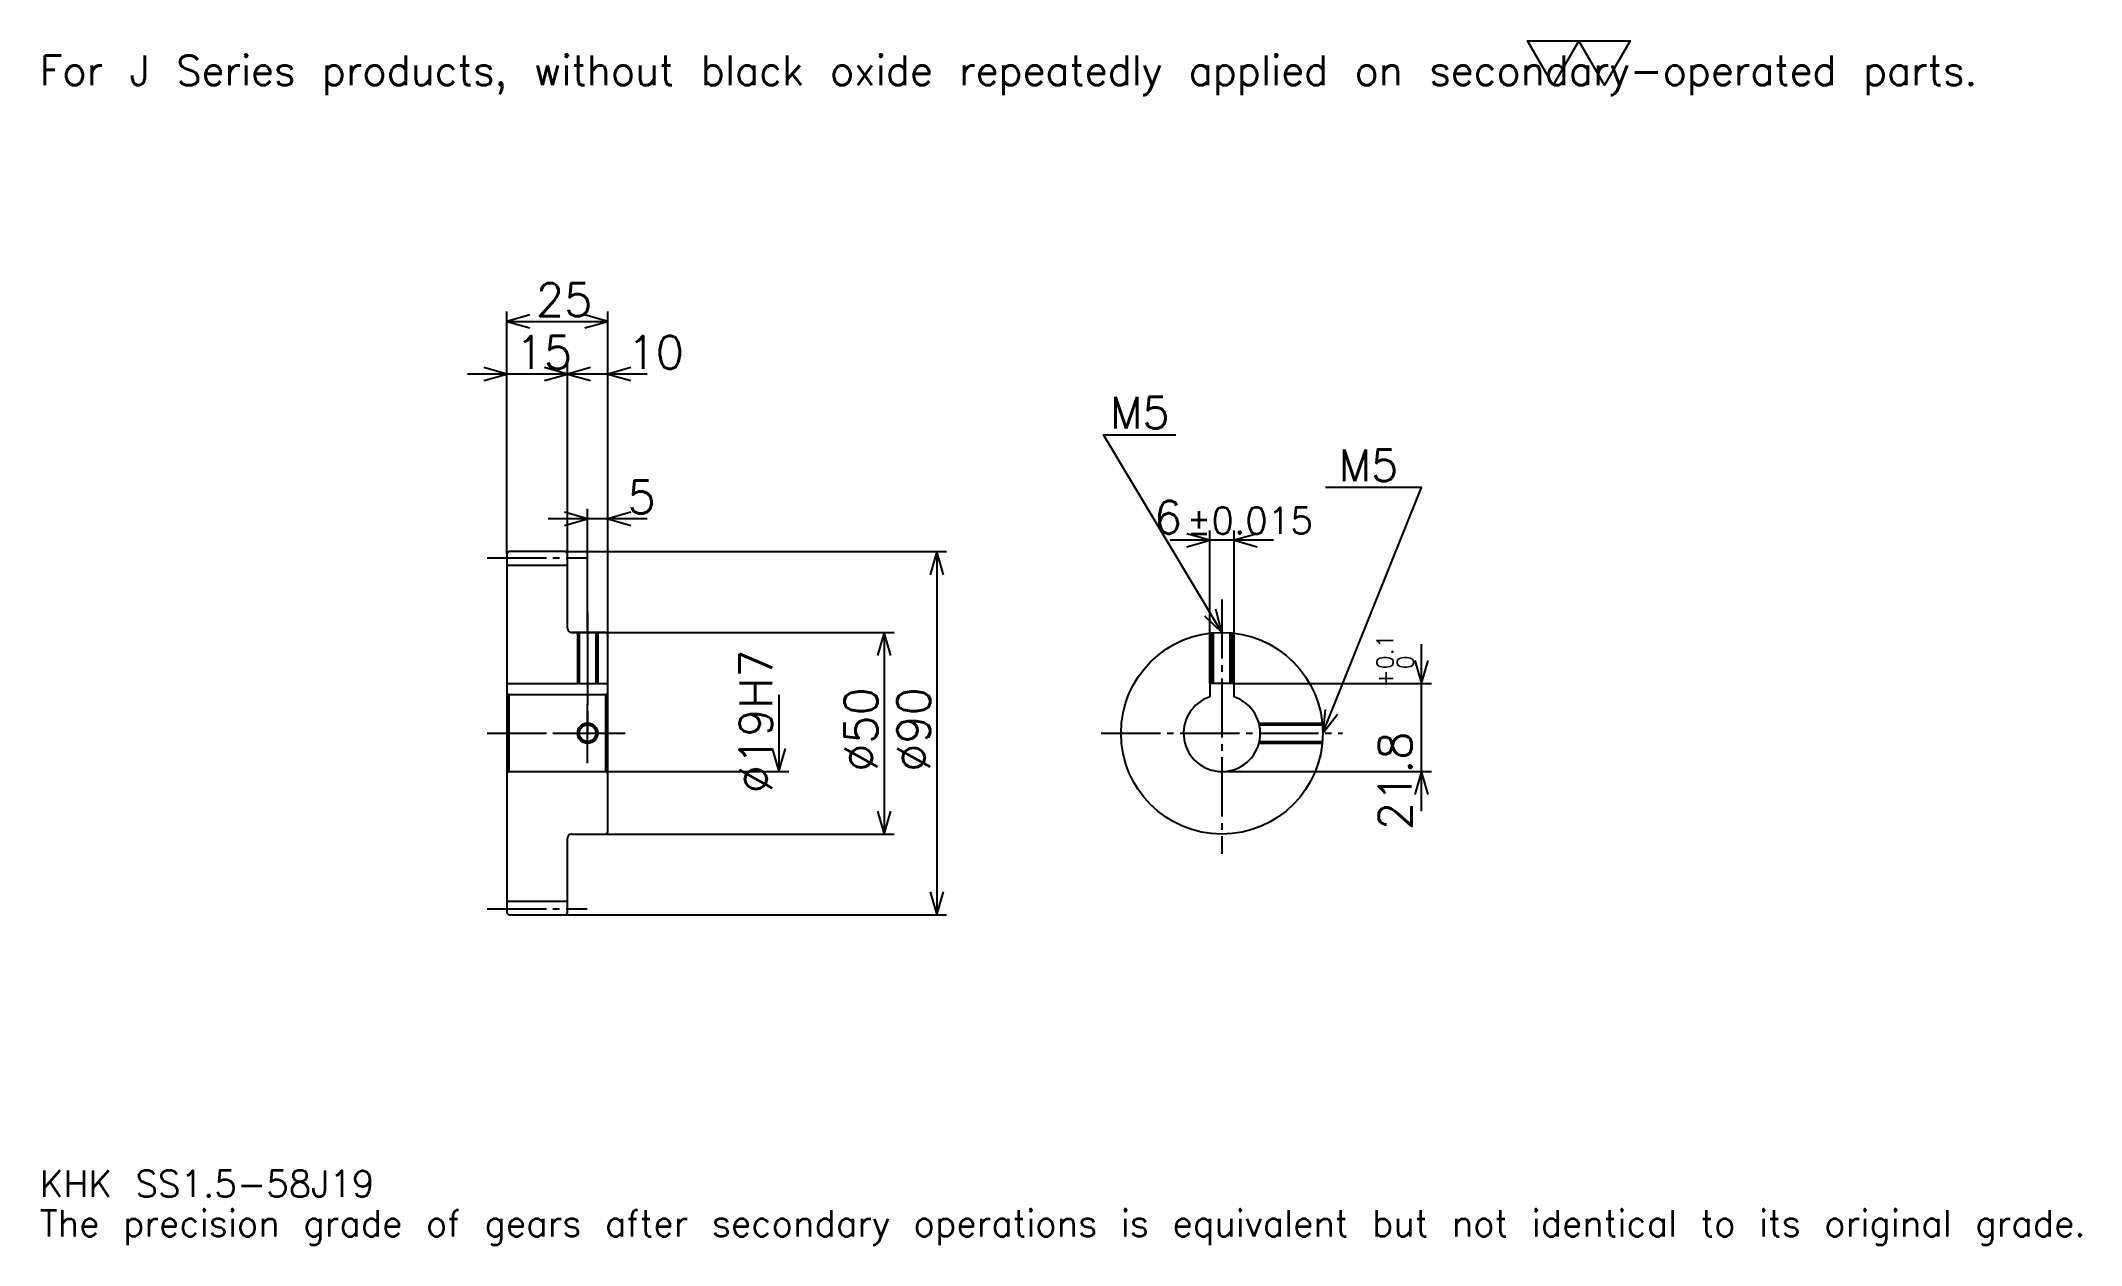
# Model space of a CAD drawing. Extents: x 17 to 522, y 6 to 304.
import ezdxf

# ---------------------------------------------------------------- set-up
doc = ezdxf.new("R2010")
doc.units = 0
doc.linetypes.add('DASHDOT', pattern=[19.565218, 14.673913, -1.630435, 1.630435, -1.630435])
doc.layers.get('0').update_dxf_attribs({"linetype": 'CONTINUOUS'})
doc.layers.add('DASHDOT', color=6, linetype='DASHDOT')
doc.styles.add('KANJI', font='TXT', dxfattribs={"bigfont": 'BIGFONT'})

msp = doc.modelspace()

# ---------------------------------------------------------------- linework, layer by layer
at = {"color": 5}
for p, q in [((132.065216, 177.880432), (132.065216, 237.391296)), ((132.065216, 234.945648), (157.065216, 234.945648)), ((157.065216, 177.880432), (157.065216, 237.391296)), ((147.065216, 177.880432), (147.065216, 224.347839)), ((156.847824, 221.902176), (122.282608, 221.902176)), ((166.847824, 221.902176), (137.282608, 221.902176)), ((152.065216, 177.880432), (152.065216, 188.478256)), ((166.847824, 186.032608), (142.282608, 186.032608)), ((306.239136, 145.180435), (306.239136, 183.152176)), ((312.239136, 145.180435), (312.239136, 183.152176)), ((132.065216, 177.380432), (132.065216, 177.880432)), ((146.565216, 177.880432), (157.065216, 177.880432)), ((147.065216, 177.380432), (147.065216, 177.880432)), ((152.065216, 157.880432), (152.065216, 177.880432)), ((152.065216, 157.880432), (152.065216, 177.880432)), ((157.065216, 177.880432), (241.032608, 177.880432)), ((157.065216, 157.380432), (157.065216, 177.880432)), ((238.586945, 177.880432), (238.586945, 87.880432)), ((322.021729, 180.706512), (296.456543, 180.706512)), ((148.065216, 157.880432), (157.065216, 157.880432)), ((157.065216, 157.880432), (227.989136, 157.880432)), ((225.543488, 157.880432), (225.543488, 107.880432)), ((358.695679, 113.597824), (358.695679, 154.963043)), ((199.456512, 142.380432), (199.456512, 123.380432)), ((312.239136, 145.180435), (361.141296, 145.180435)), ((157.065216, 123.380432), (201.902176, 123.380432)), ((309.239136, 123.380432), (361.141296, 123.380432)), ((148.065216, 107.880432), (157.065216, 107.880432)), ((157.065216, 107.880432), (227.989136, 107.880432)), ((146.565216, 87.880432), (157.065216, 87.880432)), ((157.065216, 87.880432), (241.032608, 87.880432))]:
    msp.add_line(p, q, dxfattribs=at)
at = {"color": 4}
for p, q in [((132.065216, 174.505432), (147.065216, 174.505432)), ((132.065216, 145.180435), (157.065216, 145.180435)), ((132.565216, 142.380432), (132.565216, 123.380432)), ((156.565216, 142.380432), (157.065216, 142.880432)), ((156.565216, 123.380432), (157.065216, 122.880432)), ((132.065216, 91.255432), (147.065216, 91.255432))]:
    msp.add_line(p, q, dxfattribs=at)
at = {"color": 7}
msp.add_lwpolyline([(391.304352, 293.478271), (384.945648, 304.5), (410.380432, 304.5), (404.021729, 293.478271), (397.663055, 304.5), (391.304352, 293.478271)], dxfattribs=at)
at = {"color": 5}
for points in [[(137.771744, 236.57608), (132.065216, 234.945648), (137.771744, 233.315216)], [(151.358688, 233.315216), (157.065216, 234.945648), (151.358688, 236.57608)], [(126.358696, 220.271744), (132.065216, 221.902176), (126.358696, 223.532608)], [(141.358688, 220.271744), (147.065216, 221.902176), (141.358688, 223.532608)], [(152.771744, 223.532608), (147.065216, 221.902176), (152.771744, 220.271744)], [(162.771744, 223.532608), (157.065216, 221.902176), (162.771744, 220.271744)], [(309.239136, 157.880432), (279.891296, 206.793472), (297.82608, 206.793472)], [(334.239136, 132.880432), (358.695648, 193.75), (334.891296, 193.75)], [(146.358688, 184.402176), (152.065216, 186.032608), (146.358688, 187.66304)], [(162.771744, 187.66304), (157.065216, 186.032608), (162.771744, 184.402176)], [(300.532593, 179.07608), (306.239136, 180.706512), (300.532593, 182.33696)], [(317.945679, 182.33696), (312.239136, 180.706512), (317.945679, 179.07608)], [(240.217377, 172.17392), (238.586945, 177.880432), (236.956512, 172.17392)], [(304.90506, 161.934875), (309.239136, 157.880432), (307.701233, 163.612579)], [(227.17392, 152.173904), (225.543488, 157.880432), (223.913055, 152.173904)], [(357.065247, 150.886948), (358.695679, 145.180435), (360.326111, 150.886948)], [(334.85376, 138.783401), (334.239136, 132.880432), (337.879517, 137.567688)], [(197.82608, 129.08696), (199.456512, 123.380432), (201.086945, 129.08696)], [(360.326111, 117.673912), (358.695679, 123.380432), (357.065247, 117.673912)], [(223.913055, 113.586952), (225.543488, 107.880432), (227.17392, 113.586952)], [(236.956512, 93.586952), (238.586945, 87.880432), (240.217377, 93.586952)]]:
    msp.add_lwpolyline(points, dxfattribs=at)
at = {"color": 4}
for points in [[(147.065216, 158.880432), (147.065216, 177.380432), (146.565216, 177.880432), (132.565216, 177.880432), (132.065216, 177.380432), (132.065216, 122.880432)], [(148.065216, 107.880432), (156.565216, 107.880432), (157.065216, 108.380432), (157.065216, 157.380432), (156.565216, 157.880432), (148.065216, 157.880432)], [(149.565216, 157.880432), (149.565216, 145.180435)], [(150.000214, 157.880432), (150.000214, 145.180435)], [(154.130219, 157.880432), (154.130219, 145.180435)], [(154.565216, 157.880432), (154.565216, 145.180435)], [(306.739136, 145.180435), (306.739136, 157.755112)], [(307.174133, 145.180435), (307.174133, 157.794998)], [(311.304138, 145.180435), (311.304138, 157.794998)], [(311.739136, 145.180435), (311.739136, 157.755112)], [(132.065216, 122.880432), (132.565216, 123.380432), (156.565216, 123.380432), (156.565216, 142.380432), (132.565216, 142.380432), (132.065216, 142.880432)], [(312.239136, 141.894318), (312.239136, 145.180435), (306.239136, 145.180435), (306.239136, 141.894318)], [(318.404297, 135.380432), (334.113831, 135.380432)], [(318.511993, 134.945435), (334.153687, 134.945435)], [(318.404297, 130.380432), (334.113831, 130.380432)], [(318.511993, 130.81543), (334.153687, 130.81543)], [(132.065216, 122.880432), (132.065216, 88.380432), (132.565216, 87.880432), (146.565216, 87.880432), (147.065216, 88.380432), (147.065216, 106.880432)]]:
    msp.add_lwpolyline(points, dxfattribs=at)
for centre, radius in [((309.239136, 132.880432), 25), ((152.065216, 132.880432), 2.065)]:
    msp.add_circle(centre, radius, dxfattribs=at)
at = {"color": 7}
msp.add_circle((152.065216, 132.880432), 2.5, dxfattribs=at)
at = {"color": 4}
for centre, radius, start, end in [((148.065216, 158.880432), 1, 180, 270), ((309.239136, 132.880432), 9.5, 108.40848033, 71.59151967), ((148.065216, 106.880432), 1, 90, 180)]:
    msp.add_arc(centre, radius, start, end, dxfattribs=at)
at = {"layer": 'DASHDOT', "color": 7}
for p, q in [((127.173912, 176.380432), (151.956512, 176.380432)), ((309.239136, 166.032608), (309.239136, 102.989128)), ((152.065216, 157.880432), (152.065216, 132.880432)), ((127.173912, 132.880432), (161.956512, 132.880432)), ((279.347839, 132.880432), (339.130432, 132.880432)), ((127.173912, 89.380432), (151.956512, 89.380432))]:
    msp.add_line(p, q, dxfattribs=at)
for points in [[(152.065216, 162.771729), (152.065216, 140.289124)], [(152.065216, 125.489128), (152.065216, 140.271744)], [(144.67392, 132.880432), (159.456512, 132.880432)]]:
    msp.add_lwpolyline(points, dxfattribs=at)

# ---------------------------------------------------------------- texts
at = {"color": 7, "style": 'KANJI'}
for s, height, p in [('For J Series products, without black oxide repeatedly applied on secondary-operated parts.', 7.336957, (16.304348, 293.478271)), ('25', 8.152174, (139.266296, 236.25)), ('15', 8.152174, (134.266296, 223.206512)), ('10', 8.152174, (161.956512, 223.206512)), ('M5', 7.826087, (281.521729, 208.42392)), ('M5', 7.826087, (338.152161, 195.380432)), ('5', 8.152174, (161.956512, 187.33696)), ('6', 8.152174, (292.411438, 182.33696)), ('%%p0.015', 6.521739, (300.481079, 182.33696)), ('KHK SS1.5-58J19', 6.521739, (16.304348, 17.934782)), ('The precision grade of gears after secondary operations is equivalent but not identical to its original grade.', 6.521739, (16.304348, 8.152174))]:
    msp.add_text(s, height=height, dxfattribs=at).set_placement(p)
for s, height, p in [('%%c19H7', 8.152174, (197.82608, 118.002716)), ('0.1', 4.076087, (351.684814, 148.706711)), ('0', 4.076087, (356.739136, 148.706711)), ('+', 4.076087, (351.684814, 144.141495)), ('%%c50', 8.152174, (223.913055, 123.301628)), ('%%c90', 8.152174, (236.956512, 123.301628)), ('21.8', 8.152174, (356.25, 108.855667))]:
    msp.add_text(s, height=height, rotation=90, dxfattribs=at).set_placement(p)

doc.saveas('drawing.dxf')
